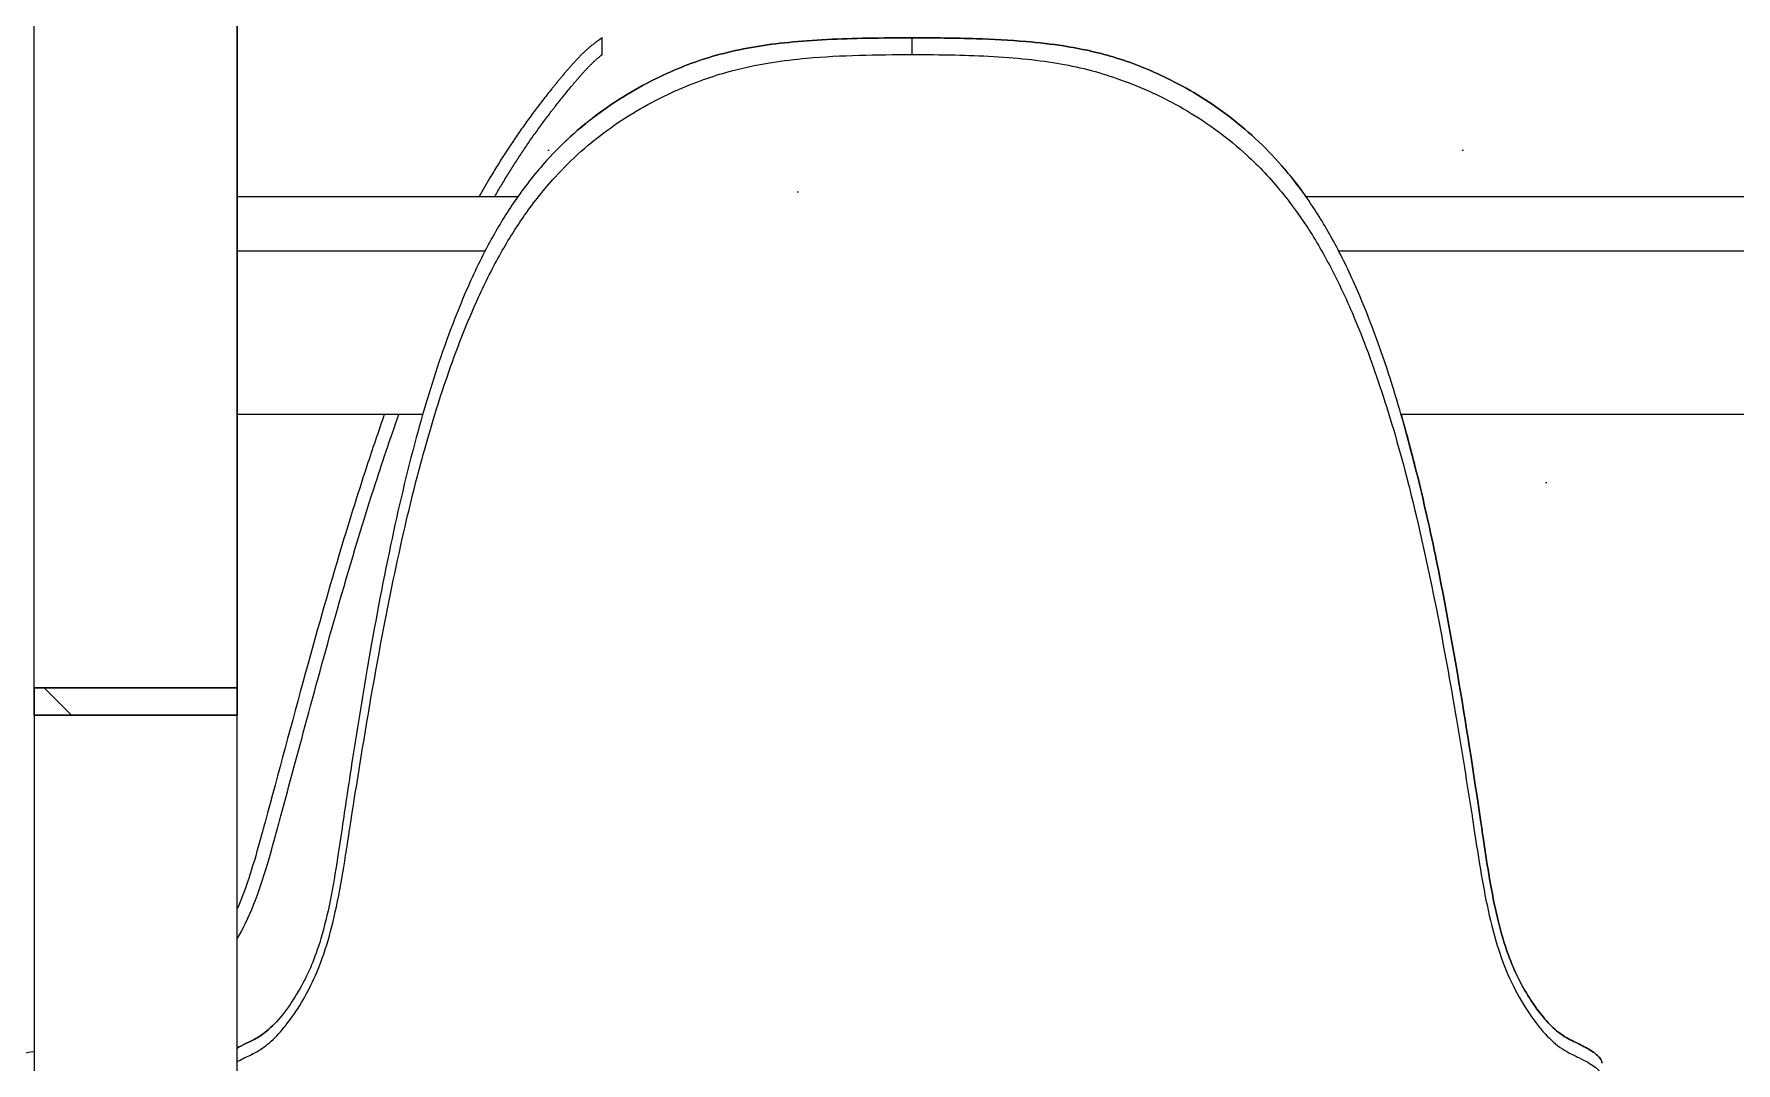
# Model space of a CAD drawing. Header units: millimetres. Extents: x -100 to 224448, y 0 to 22177.
# Drawn here: x 160533 to 161157, y 17222 to 17600 of the extents above; entities that cross this region are included whole.
import ezdxf

# ---------------------------------------------------------------- set-up
doc = ezdxf.new("R2010")
doc.units = ezdxf.units.MM
doc.linetypes.add('DASHED', pattern=[19.05, 12.7, -6.35])
doc.layers.get('0').update_dxf_attribs({"true_color": 0xdfdfdf})
for name, color, linetype in [('Background_0', 7, 'Continuous'), ('Boundary_0', 7, 'Continuous'), ('Elevation_Gypsum Board', 7, 'Continuous'), ('Fill_0', 7, 'Continuous'), ('Viewport border', 7, 'Continuous')]:
    doc.layers.add(name, color=color, linetype=linetype)

# ---------------------------------------------------------------- blocks, each defined once
blk = doc.blocks.new("CC'__section__..%5CMainBuilding.dwg", base_point=(1833.26, -9100))
at = {"layer": 'Elevation_Gypsum Board'}
h = blk.add_hatch(dxfattribs=at)
h.set_pattern_fill('DOTS2', color=256, scale=30, style=0)
h.paths.add_polyline_path([(5062.41, 8440), (5234.4, 8440), (5234.4, 8523), (5134.4, 8523), (5134.4, 8583), (5508.68, 8583), (5508.68, 8593), (5526, 8593), (5564.95, 8593), (5643.79, 8593), (5652.41, 8593), (5652.41, 8583), (6503.28, 8583), (6503.28, 8722.25), (6499.86, 8722.25), (6499.86, 8733), (6508.89, 8733), (6508.89, 8722.25), (6505.47, 8722.25), (6505.47, 8583), (7874.4, 8583), (7874.4, 8523), (7774.4, 8523), (7774.4, 8440), (7868.86, 8440), (7877.36, 8440), (8166.29, 8440), (8677.36, 8440), (8966.29, 8440), (9477.36, 8440), (9621.82, 8498.19), (9621.82, 8492.05), (9513.81, 8107.07), (9513.95, 8107.51, -0.162902), (9511.94, 8107.78), (9511.94, 8112.35), (9519.9, 8112.84), (9521.01, 8116.13, -0.163594), (9518.98, 8116.28), (9518.98, 8120.86), (9528.98, 8121.03, -0.017407), (9538.98, 8120.86), (9538.98, 8116.28, -0.167992), (9536.85, 8116.12), (9533.63, 8106.6), (9693.4, 8106.17), (9693.4, 10445), (3582.4, 10445), (3582.4, 7749.99), (5068.39, 7750), (5134.11, 8216.57), (5135.89, 8229.18), (5162.76, 8420), (4962.76, 8420), (4962.76, 8440), (5056.66, 8440), (5017.28, 8492.05), (5017.28, 8498.19)])
h.paths.add_polyline_path([(5474.97, 8610.91, -1), (5430.45, 8610.91, -1)], flags=16)
h.paths.add_polyline_path([(5383.04, 8616.48), (5309.83, 8589.84), (5306.41, 8599.23), (5379.62, 8625.88), (5439.34, 8647.62), (5499.8, 8669.62), (5503.22, 8660.23), (5442.76, 8638.22)], flags=16)
h = blk.add_hatch(dxfattribs=at)
h.set_pattern_fill('DOTS2', color=256, scale=30, style=0)
h.paths.add_polyline_path([(7699.91, 8126.45), (7699.91, 8249.78), (7699.91, 8259.78), (7699.91, 8360), (7401.23, 8360), (7628.96, 8120.64), (7628.97, 8120.19)])
h = blk.add_hatch(dxfattribs=at)
h.set_pattern_fill('DOTS2', color=256, scale=30, style=0)
h.paths.add_polyline_path([(7774.4, 8167.7), (7774.4, 8127.71), (7842.41, 8360), (7833.67, 8360)])
h = blk.add_hatch(dxfattribs=at)
h.set_pattern_fill('DOTS2', color=256, scale=30, style=0)
h.paths.add_polyline_path([(7828.36, 8360), (7774.4, 8360), (7774.4, 8259.78), (7774.4, 8249.78), (7774.4, 8178.8)])
h = blk.add_hatch(dxfattribs=at)
h.set_pattern_fill('DOTS2', color=256, scale=30, style=0)
h.paths.add_polyline_path([(8642.41, 8360), (8201.23, 8360), (8129.84, 8107.07), (8247.56, 7750), (8596.09, 7750), (8713.81, 8107.07)])
h = blk.add_hatch(dxfattribs=at)
h.set_pattern_fill('DOTS2', color=256, scale=30, style=0)
h.paths.add_polyline_path([(7647.1, 8116.48), (7672.71, 8053.87, -0.269538), (7674.56, 8052.45), (7674.57, 8052.42), (7698.64, 7990.95), (7699.68, 7988.3), (7699.91, 7987.73), (7699.91, 8126.45), (7648.74, 8121.48), (7648.77, 8121.04), (7648.96, 8121.03), (7649.06, 8116.91), (7649.07, 8116.53)])
at = {"layer": 'Fill_0', "extrusion": (-2.84726e-17, 2.12102e-16, -1)}
h = blk.add_hatch(dxfattribs=at)
h.set_pattern_fill('ANSI31', color=256, scale=20, style=0)
h.set_pattern_definition([(45, (-3002.4, -5250), (-44.90128, 44.90128), [])])
h.paths.add_polyline_path([(-7699.91, 8259.78), (-7699.91, 8249.78), (-7774.4, 8249.78), (-7774.4, 8259.78)])
at = {"linetype": 'DASHED', "extrusion": (0, 1, 0)}
blk.add_line((8021.82, 8498.19), (8021.82, 8492.05), dxfattribs=at)
at = {"layer": 'Background_0', "extrusion": (0, 1, 0)}
for p, q in [((7699.91, 8259.78), (7699.91, 8523)), ((7774.4, 8523), (7774.4, 8259.78)), ((7774.4, 7763), (7774.4, 8523)), ((7908.24, 8492.05), (7908.24, 8498.19)), ((7908.24, 8492.05), (7908.24, 8498.19)), ((7908.24, 8492.05), (7908.24, 8498.19)), ((7908.24, 8492.05), (7908.24, 8498.19)), ((7908.24, 8492.05), (7908.24, 8498.19)), ((7908.24, 8492.05), (7908.24, 8498.19)), ((7774.4, 8440), (7877.36, 8440)), ((8166.29, 8440), (8677.36, 8440)), ((7865.28, 8420), (7774.4, 8420)), ((8665.28, 8420), (8178.36, 8420)), ((7842.41, 8360), (7774.4, 8360)), ((8642.41, 8360), (8201.23, 8360)), ((7774.4, 8259.78), (7699.91, 8259.78)), ((7699.91, 8259.78), (7699.91, 8249.78)), ((7774.4, 8249.78), (7774.4, 8259.78)), ((7699.91, 8249.78), (7774.4, 8249.78)), ((7699.91, 8249.78), (7699.91, 7763)), ((7774.4, 7763), (7774.4, 8249.78))]:
    blk.add_line(p, q, dxfattribs=at)
at = {"layer": 'Background_0'}
for points, knots in [([(8021.82, 8498.19), (8016.38, 8498.19), (8010.92, 8498.16), (8000.56, 8497.96), (7995.62, 8497.8), (7980.63, 8497.04), (7972.09, 8496.2), (7960.55, 8494.28), (7956.65, 8493.48), (7949.23, 8491.59), (7945.75, 8490.53), (7938.83, 8488.08), (7935.46, 8486.7), (7923.87, 8481.45), (7916.05, 8476.97), (7901.12, 8466.31), (7894.16, 8460.1), (7883.93, 8448.8), (7880.29, 8444.21), (7873.78, 8434.88), (7870.9, 8430.24), (7864.82, 8419.37), (7861.76, 8413.1), (7855.61, 8399.1), (7852.51, 8391.08), (7846.14, 8372.82), (7842.95, 8362.26), (7836.56, 8338.65), (7833.45, 8325.38), (7827.56, 8297.46), (7824.77, 8282.47), (7820.16, 8255.77), (7818.22, 8243.68), (7815.24, 8224.44), (7814.14, 8217.11), (7812.49, 8205.89), (7811.86, 8201.55), (7810.4, 8192.14), (7809.51, 8186.8), (7807.49, 8176.85), (7806.38, 8172.2), (7803.91, 8163.89), (7802.77, 8160.82), (7800.5, 8155.41), (7799.26, 8152.87), (7796.4, 8147.62), (7794.76, 8145.04), (7791.19, 8140.02), (7789.25, 8137.72), (7785.34, 8133.85), (7783.43, 8132.48), (7780.28, 8130.64), (7778.98, 8130.05), (7776.52, 8128.86), (7775.38, 8128.27), (7774.4, 8127.71)], [0, 0, 0, 0, 16.330716, 16.330716, 31.10748, 31.10748, 61.512893, 61.512893, 77.35221, 77.35221, 92.1238, 92.1238, 107.017959, 107.017959, 145.130915, 145.130915, 185.659571, 185.659571, 211.144639, 211.144639, 234.597358, 234.597358, 264.247955, 264.247955, 298.978933, 298.978933, 343.832824, 343.832824, 398.464099, 398.464099, 458.814973, 458.814973, 507.488234, 507.488234, 537.236482, 537.236482, 553.138672, 553.138672, 573.955597, 573.955597, 593.482799, 593.482799, 611.422984, 611.422984, 630.807534, 630.807534, 655.718862, 655.718862, 687.134652, 687.134652, 723.883084, 723.883084, 754.468186, 754.468186, 789.714649, 789.714649, 789.714649, 789.714649]), ([(7908.24, 8498.19), (7908.23, 8498.18), (7908.21, 8498.17), (7908.16, 8498.14), (7908.1, 8498.1), (7908.03, 8498.05), (7907.94, 8497.99), (7907.83, 8497.92), (7907.69, 8497.83), (7907.55, 8497.73), (7907.42, 8497.64), (7907.28, 8497.55), (7907.1, 8497.42), (7906.87, 8497.26), (7906.6, 8497.07), (7906.33, 8496.88), (7906.07, 8496.68), (7905.8, 8496.48), (7905.45, 8496.22), (7905.02, 8495.88), (7904.59, 8495.53), (7904.24, 8495.26), (7903.9, 8494.97), (7903.48, 8494.62), (7902.99, 8494.18), (7902.49, 8493.74), (7901.84, 8493.14), (7901.2, 8492.54), (7900.58, 8491.92), (7900.11, 8491.45), (7899.65, 8490.98), (7899.04, 8490.34), (7898.43, 8489.69), (7897.84, 8489.04), (7897.4, 8488.55), (7897.03, 8488.14), (7896.74, 8487.81), (7896.45, 8487.48), (7896.08, 8487.06), (7895.51, 8486.39), (7894.79, 8485.56), (7894.08, 8484.72), (7893.51, 8484.04), (7893.08, 8483.53), (7892.66, 8483.02), (7892.24, 8482.52), (7891.82, 8482.01), (7891.26, 8481.32), (7890.56, 8480.47), (7889.45, 8479.1), (7888.07, 8477.37), (7886.44, 8475.29), (7884.83, 8473.19), (7883.24, 8471.08), (7881.67, 8468.95), (7879.6, 8466.09), (7877.07, 8462.47), (7874.61, 8458.82), (7872.67, 8455.86), (7871.25, 8453.64), (7869.84, 8451.39), (7868.45, 8449.14), (7866.18, 8445.36), (7864.41, 8442.31), (7863.11, 8440)], [806.619155, 806.619155, 806.619155, 806.619155, 806.696958, 806.77476, 806.930365, 807.08597, 807.241575, 807.552785, 807.863994, 808.175204, 808.486414, 808.797623, 809.108833, 809.731252, 810.353672, 810.976091, 811.59851, 812.22093, 812.843349, 814.088188, 815.333026, 815.955446, 816.577865, 817.822704, 819.067542, 820.312381, 821.55722, 824.046897, 825.291736, 826.536574, 827.781413, 829.026252, 831.515929, 832.760768, 834.005607, 835.250445, 835.872865, 836.495284, 837.740123, 838.984961, 841.474639, 843.964316, 845.209155, 846.453993, 847.698832, 848.943671, 850.18851, 851.433348, 853.923026, 856.412703, 861.392058, 866.371412, 871.350767, 876.330122, 881.309477, 886.288831, 896.247541, 906.20625, 911.185605, 916.16496, 921.144315, 926.123669, 931.103024, 946.041088, 946.041088, 946.041088, 946.041088]), ([(7889.01, 8454.4), (7895, 8460.84), (7901.58, 8466.64), (7916.05, 8476.97), (7923.87, 8481.45), (7935.46, 8486.7), (7938.83, 8488.08), (7945.75, 8490.53), (7949.23, 8491.59), (7956.65, 8493.48), (7960.55, 8494.28), (7972.09, 8496.2), (7980.63, 8497.04), (7995.62, 8497.8), (8000.56, 8497.96), (8010.92, 8498.16), (8016.38, 8498.19), (8021.82, 8498.19)], [0, 0, 0, 0, 38.105683, 38.105683, 76.218639, 76.218639, 91.112799, 91.112799, 105.884389, 105.884389, 121.723706, 121.723706, 152.129119, 152.129119, 166.905883, 166.905883, 183.236599, 183.236599, 183.236599, 183.236599]), ([(8021.82, 8498.19), (8029.69, 8498.19), (8037.62, 8498.12), (8051.57, 8497.66), (8057.68, 8497.35), (8068.33, 8496.43), (8072.95, 8495.91), (8083.69, 8494.24), (8089.72, 8492.94), (8099.06, 8490.15), (8102.39, 8488.99), (8108.93, 8486.38), (8112.19, 8484.93), (8123.04, 8479.63), (8130.33, 8475.2), (8144.56, 8464.58), (8151.3, 8458.31), (8160.55, 8447.72), (8163.51, 8443.94), (8166.29, 8440)], [806.619149, 806.619149, 806.619149, 806.619149, 825.971791, 825.971791, 840.973413, 840.973413, 852.443495, 852.443495, 867.911882, 867.911882, 876.94741, 876.94741, 885.834407, 885.834407, 908.297264, 908.297264, 933.109718, 933.109718, 946.041088, 946.041088, 946.041088, 946.041088]), ([(8274.88, 8122.24), (8274.88, 8122.88), (8274.58, 8123.58), (8273.18, 8125.12), (8272.11, 8125.98), (8269.26, 8127.74), (8267.64, 8128.62), (8264.16, 8130.3), (8262.49, 8131.05), (8259.1, 8133.31), (8257.49, 8134.61), (8254.21, 8137.96), (8252.58, 8139.9), (8249.51, 8144.13), (8248.06, 8146.33), (8245.31, 8151.1), (8243.99, 8153.64), (8241.51, 8159.18), (8240.41, 8162.04), (8238.16, 8168.99), (8237.11, 8172.93), (8235.11, 8181.73), (8234.19, 8186.62), (8232.63, 8195.94), (8231.96, 8200.42), (8231.03, 8206.7), (8230.75, 8208.63), (8227.8, 8228.6), (8224.94, 8247.11), (8219.41, 8279.5), (8216.73, 8294.08), (8211.5, 8319.38), (8209.02, 8330.4), (8203.77, 8351.23), (8201.02, 8361.15), (8194.43, 8382.1), (8190.47, 8393.15), (8183.56, 8409.42), (8180.91, 8415.13), (8175.35, 8425.75), (8172.51, 8430.65), (8165.75, 8441.01), (8161.77, 8446.32), (8151.3, 8458.31), (8144.56, 8464.58), (8130.33, 8475.2), (8123.04, 8479.63), (8112.19, 8484.93), (8108.93, 8486.38), (8102.39, 8488.99), (8099.06, 8490.15), (8089.72, 8492.94), (8083.69, 8494.24), (8072.95, 8495.91), (8068.33, 8496.43), (8057.68, 8497.35), (8051.57, 8497.66), (8037.62, 8498.12), (8029.69, 8498.19), (8021.82, 8498.19)], [383.319442, 383.319442, 383.319442, 383.319442, 419.22789, 419.22789, 453.909185, 453.909185, 482.097896, 482.097896, 502.375549, 502.375549, 518.270199, 518.270199, 532.247994, 532.247994, 543.910889, 543.910889, 554.554307, 554.554307, 564.834948, 564.834948, 576.338436, 576.338436, 589.397144, 589.397144, 600.98443, 600.98443, 605.77919, 605.77919, 650.931093, 650.931093, 686.958256, 686.958256, 714.797523, 714.797523, 740.438477, 740.438477, 770.035685, 770.035685, 786.5812, 786.5812, 801.648134, 801.648134, 819.550519, 819.550519, 844.362973, 844.362973, 866.825831, 866.825831, 875.712827, 875.712827, 884.748356, 884.748356, 900.216743, 900.216743, 911.686824, 911.686824, 926.688446, 926.688446, 946.041088, 946.041088, 946.041088, 946.041088]), ([(7774.4, 8122.7), (7774.76, 8122.9), (7775.14, 8123.11), (7776.24, 8123.69), (7777, 8124.08), (7779.32, 8125.2), (7781.05, 8125.95), (7784.65, 8128.29), (7786.39, 8129.65), (7789.98, 8133.26), (7791.76, 8135.34), (7796.96, 8142.37), (7800.29, 8147.96), (7804.36, 8157.18), (7805.76, 8160.75), (7808.57, 8169.94), (7809.74, 8174.62), (7811.94, 8184.92), (7812.92, 8190.56), (7814.3, 8199.07), (7814.74, 8201.92), (7815.22, 8205.09), (7815.27, 8205.39), (7815.8, 8208.86), (7816.49, 8213.33), (7818.01, 8223.01), (7818.69, 8227.26), (7822.06, 8248.13), (7825, 8265.29), (7830.72, 8295.11), (7833.47, 8308.36), (7838.54, 8329.96), (7840.71, 8338.53), (7845.58, 8356.02), (7848.32, 8365), (7854.79, 8383.8), (7858.66, 8393.74), (7865.45, 8408.61), (7868.16, 8414.01), (7873.8, 8424.04), (7876.69, 8428.67), (7883.25, 8438.03), (7886.94, 8442.67), (7897.06, 8453.77), (7903.8, 8459.78), (7918.23, 8470.12), (7925.75, 8474.46), (7937.2, 8479.7), (7940.71, 8481.14), (7947.33, 8483.57), (7950.45, 8484.6), (7959.1, 8487.08), (7964.63, 8488.28), (7974.63, 8489.84), (7978.9, 8490.34), (7989.56, 8491.29), (7996.04, 8491.62), (8008.91, 8492), (8015.38, 8492.05), (8021.82, 8492.05)], [348.537376, 348.537376, 348.537376, 348.537376, 354.170816, 354.170816, 363.917289, 363.917289, 381.338568, 381.338568, 395.33515, 395.33515, 407.61727, 407.61727, 430.080656, 430.080656, 440.322272, 440.322272, 449.714576, 449.714576, 460.205087, 460.205087, 465.478589, 465.478589, 466.022667, 466.022667, 471.620418, 471.620418, 476.011063, 476.011063, 493.219473, 493.219473, 506.849549, 506.849549, 515.862672, 515.862672, 525.507293, 525.507293, 536.48913, 536.48913, 543.006963, 543.006963, 548.952309, 548.952309, 555.470742, 555.470742, 565.407649, 565.407649, 574.735651, 574.735651, 578.727853, 578.727853, 582.166627, 582.166627, 588.043547, 588.043547, 592.326401, 592.326401, 598.712778, 598.712778, 605.095063, 605.095063, 605.095063, 605.095063]), ([(7868.86, 8440), (7869.64, 8441.35), (7871.21, 8444.05), (7873.64, 8448.05), (7875.72, 8451.35), (7877.41, 8453.97), (7879.12, 8456.58), (7881.31, 8459.81), (7884, 8463.64), (7886.29, 8466.8), (7888.16, 8469.3), (7889.34, 8470.85), (7890.29, 8472.08), (7891.25, 8473.32), (7892.45, 8474.85), (7893.92, 8476.68), (7895.39, 8478.49), (7896.64, 8479.99), (7897.64, 8481.19), (7898.27, 8481.93), (7898.78, 8482.52), (7899.28, 8483.12), (7899.92, 8483.86), (7900.56, 8484.59), (7901.08, 8485.17), (7901.6, 8485.75), (7902.26, 8486.47), (7902.93, 8487.18), (7903.47, 8487.74), (7903.89, 8488.16), (7904.3, 8488.57), (7904.86, 8489.11), (7905.43, 8489.65), (7906, 8490.17), (7906.44, 8490.56), (7906.81, 8490.88), (7907.11, 8491.13), (7907.29, 8491.29), (7907.44, 8491.41), (7907.59, 8491.54), (7907.75, 8491.66), (7907.88, 8491.77), (7907.96, 8491.83), (7908.01, 8491.87), (7908.07, 8491.92), (7908.13, 8491.96), (7908.18, 8492.01), (7908.22, 8492.04), (7908.24, 8492.05)], [0, 0, 0, 0, 13.813485, 27.626971, 41.440456, 48.347199, 55.253941, 69.067426, 82.880912, 96.694397, 103.60114, 110.507882, 113.961254, 117.414625, 124.321368, 131.22811, 138.134853, 145.041596, 148.494967, 151.948338, 153.675024, 155.40171, 158.855081, 162.308452, 164.035138, 165.761824, 169.215195, 172.668566, 174.395252, 176.121938, 177.848623, 179.575309, 183.02868, 184.755366, 186.482051, 188.208737, 189.07208, 189.935423, 190.367094, 190.798766, 191.662108, 192.09378, 192.309616, 192.525451, 192.741287, 192.957123, 193.172958, 193.388794, 193.388794, 193.388794, 193.388794]), ([(7868.86, 8440), (7869.64, 8441.35), (7871.21, 8444.05), (7873.64, 8448.05), (7875.72, 8451.35), (7877.41, 8453.97), (7879.12, 8456.58), (7881.31, 8459.81), (7884, 8463.64), (7886.29, 8466.8), (7888.16, 8469.3), (7889.34, 8470.85), (7890.29, 8472.08), (7891.25, 8473.32), (7892.45, 8474.85), (7893.92, 8476.68), (7895.39, 8478.49), (7896.64, 8479.99), (7897.64, 8481.19), (7898.27, 8481.93), (7898.78, 8482.52), (7899.28, 8483.12), (7899.92, 8483.86), (7900.56, 8484.59), (7901.08, 8485.17), (7901.6, 8485.75), (7902.26, 8486.47), (7902.93, 8487.18), (7903.47, 8487.74), (7903.89, 8488.16), (7904.3, 8488.57), (7904.86, 8489.11), (7905.43, 8489.65), (7906, 8490.17), (7906.44, 8490.56), (7906.81, 8490.88), (7907.11, 8491.13), (7907.29, 8491.29), (7907.44, 8491.41), (7907.59, 8491.54), (7907.75, 8491.66), (7907.88, 8491.77), (7907.96, 8491.83), (7908.01, 8491.87), (7908.07, 8491.92), (7908.13, 8491.96), (7908.18, 8492.01), (7908.22, 8492.04), (7908.24, 8492.05)], [0, 0, 0, 0, 13.813485, 27.62697, 41.440456, 48.347198, 55.253941, 69.067426, 82.880911, 96.694397, 103.601139, 110.507882, 113.961253, 117.414624, 124.321367, 131.22811, 138.134852, 145.041595, 148.494966, 151.948337, 153.675023, 155.401709, 158.85508, 162.308451, 164.035137, 165.761823, 169.215194, 172.668565, 174.395251, 176.121937, 177.848622, 179.575308, 183.028679, 184.755365, 186.482051, 188.208736, 189.072079, 189.935422, 190.367093, 190.798765, 191.662108, 192.093779, 192.309615, 192.52545, 192.741286, 192.957122, 193.172957, 193.388793, 193.388793, 193.388793, 193.388793]), ([(7868.86, 8440), (7869.64, 8441.35), (7871.21, 8444.05), (7873.64, 8448.05), (7875.72, 8451.35), (7877.41, 8453.97), (7879.12, 8456.58), (7881.31, 8459.81), (7884, 8463.64), (7886.29, 8466.8), (7888.16, 8469.3), (7889.34, 8470.85), (7890.29, 8472.08), (7891.25, 8473.32), (7892.45, 8474.85), (7893.92, 8476.68), (7895.39, 8478.49), (7896.64, 8479.99), (7897.64, 8481.19), (7898.27, 8481.93), (7898.78, 8482.52), (7899.28, 8483.12), (7899.92, 8483.86), (7900.56, 8484.59), (7901.08, 8485.17), (7901.6, 8485.75), (7902.26, 8486.47), (7902.93, 8487.18), (7903.47, 8487.74), (7903.89, 8488.16), (7904.3, 8488.57), (7904.86, 8489.11), (7905.43, 8489.65), (7906, 8490.17), (7906.44, 8490.56), (7906.81, 8490.88), (7907.11, 8491.13), (7907.29, 8491.29), (7907.44, 8491.41), (7907.59, 8491.54), (7907.75, 8491.66), (7907.88, 8491.77), (7907.96, 8491.83), (7908.01, 8491.87), (7908.07, 8491.92), (7908.13, 8491.96), (7908.18, 8492.01), (7908.22, 8492.04), (7908.24, 8492.05)], [0, 0, 0, 0, 13.813485, 27.62697, 41.440455, 48.347198, 55.253941, 69.067426, 82.880911, 96.694396, 103.601139, 110.507881, 113.961253, 117.414624, 124.321366, 131.228109, 138.134852, 145.041594, 148.494965, 151.948337, 153.675022, 155.401708, 158.855079, 162.308451, 164.035136, 165.761822, 169.215193, 172.668564, 174.39525, 176.121936, 177.848621, 179.575307, 183.028678, 184.755364, 186.48205, 188.208735, 189.072078, 189.935421, 190.367092, 190.798764, 191.662107, 192.093778, 192.309614, 192.525449, 192.741285, 192.957121, 193.172956, 193.388792, 193.388792, 193.388792, 193.388792]), ([(7868.86, 8440), (7869.64, 8441.35), (7871.21, 8444.05), (7873.64, 8448.05), (7875.72, 8451.35), (7877.41, 8453.97), (7879.12, 8456.58), (7881.31, 8459.81), (7884, 8463.64), (7886.29, 8466.8), (7888.16, 8469.3), (7889.34, 8470.85), (7890.29, 8472.08), (7891.25, 8473.32), (7892.45, 8474.85), (7893.92, 8476.68), (7895.39, 8478.49), (7896.64, 8479.99), (7897.64, 8481.19), (7898.27, 8481.93), (7898.78, 8482.52), (7899.28, 8483.12), (7899.92, 8483.86), (7900.56, 8484.59), (7901.08, 8485.17), (7901.6, 8485.75), (7902.26, 8486.47), (7902.93, 8487.18), (7903.47, 8487.74), (7903.89, 8488.16), (7904.3, 8488.57), (7904.86, 8489.11), (7905.43, 8489.65), (7906, 8490.17), (7906.44, 8490.56), (7906.81, 8490.88), (7907.11, 8491.13), (7907.29, 8491.29), (7907.44, 8491.41), (7907.59, 8491.54), (7907.75, 8491.66), (7907.88, 8491.77), (7907.96, 8491.83), (7908.01, 8491.87), (7908.07, 8491.92), (7908.13, 8491.96), (7908.18, 8492.01), (7908.22, 8492.04), (7908.24, 8492.05)], [0, 0, 0, 0, 13.813484, 27.626969, 41.440453, 48.347196, 55.253938, 69.067422, 82.880907, 96.694391, 103.601133, 110.507875, 113.961247, 117.414618, 124.32136, 131.228102, 138.134844, 145.041587, 148.494958, 151.948329, 153.675014, 155.4017, 158.855071, 162.308442, 164.035128, 165.761813, 169.215184, 172.668555, 174.395241, 176.121927, 177.848612, 179.575298, 183.028669, 184.755354, 186.48204, 188.208725, 189.072068, 189.935411, 190.367082, 190.798754, 191.662097, 192.093768, 192.309604, 192.525439, 192.741275, 192.957111, 193.172946, 193.388782, 193.388782, 193.388782, 193.388782]), ([(7868.86, 8440), (7869.64, 8441.35), (7871.21, 8444.05), (7873.64, 8448.05), (7875.72, 8451.35), (7877.41, 8453.97), (7879.12, 8456.58), (7881.31, 8459.81), (7884, 8463.64), (7886.29, 8466.8), (7888.16, 8469.3), (7889.34, 8470.85), (7890.29, 8472.08), (7891.25, 8473.32), (7892.45, 8474.85), (7893.92, 8476.68), (7895.39, 8478.49), (7896.64, 8479.99), (7897.64, 8481.19), (7898.27, 8481.93), (7898.78, 8482.52), (7899.28, 8483.12), (7899.92, 8483.86), (7900.56, 8484.59), (7901.08, 8485.17), (7901.6, 8485.75), (7902.26, 8486.47), (7902.93, 8487.18), (7903.47, 8487.74), (7903.89, 8488.16), (7904.3, 8488.57), (7904.86, 8489.11), (7905.43, 8489.65), (7906, 8490.17), (7906.44, 8490.56), (7906.81, 8490.88), (7907.11, 8491.13), (7907.29, 8491.29), (7907.44, 8491.41), (7907.59, 8491.54), (7907.75, 8491.66), (7907.88, 8491.77), (7907.96, 8491.83), (7908.01, 8491.87), (7908.07, 8491.92), (7908.13, 8491.96), (7908.18, 8492.01), (7908.22, 8492.04), (7908.24, 8492.05)], [0, 0, 0, 0, 13.813484, 27.626969, 41.440453, 48.347196, 55.253938, 69.067422, 82.880907, 96.694391, 103.601134, 110.507876, 113.961247, 117.414618, 124.32136, 131.228103, 138.134845, 145.041587, 148.494958, 151.948329, 153.675015, 155.4017, 158.855072, 162.308443, 164.035128, 165.761814, 169.215185, 172.668556, 174.395242, 176.121927, 177.848613, 179.575298, 183.028669, 184.755355, 186.48204, 188.208726, 189.072069, 189.935412, 190.367083, 190.798754, 191.662097, 192.093769, 192.309604, 192.52544, 192.741276, 192.957111, 193.172947, 193.388783, 193.388783, 193.388783, 193.388783]), ([(7868.86, 8440), (7869.64, 8441.35), (7871.21, 8444.05), (7873.64, 8448.05), (7875.72, 8451.35), (7877.41, 8453.97), (7879.12, 8456.58), (7881.31, 8459.81), (7884, 8463.64), (7886.29, 8466.8), (7888.16, 8469.3), (7889.34, 8470.85), (7890.29, 8472.08), (7891.25, 8473.32), (7892.45, 8474.85), (7893.92, 8476.68), (7895.39, 8478.49), (7896.64, 8479.99), (7897.64, 8481.19), (7898.27, 8481.93), (7898.78, 8482.52), (7899.28, 8483.12), (7899.92, 8483.86), (7900.56, 8484.59), (7901.08, 8485.17), (7901.6, 8485.75), (7902.26, 8486.47), (7902.93, 8487.18), (7903.47, 8487.74), (7903.89, 8488.16), (7904.3, 8488.57), (7904.86, 8489.11), (7905.43, 8489.65), (7906, 8490.17), (7906.44, 8490.56), (7906.81, 8490.88), (7907.11, 8491.13), (7907.29, 8491.29), (7907.44, 8491.41), (7907.59, 8491.54), (7907.75, 8491.66), (7907.88, 8491.77), (7907.96, 8491.83), (7908.01, 8491.87), (7908.07, 8491.92), (7908.13, 8491.96), (7908.18, 8492.01), (7908.22, 8492.04), (7908.24, 8492.05)], [0, 0, 0, 0, 13.813485, 27.626969, 41.440454, 48.347196, 55.253938, 69.067423, 82.880907, 96.694392, 103.601134, 110.507876, 113.961247, 117.414618, 124.321361, 131.228103, 138.134845, 145.041587, 148.494959, 151.94833, 153.675015, 155.401701, 158.855072, 162.308443, 164.035129, 165.761814, 169.215185, 172.668557, 174.395242, 176.121928, 177.848613, 179.575299, 183.02867, 184.755355, 186.482041, 188.208727, 189.072069, 189.935412, 190.367084, 190.798755, 191.662098, 192.093769, 192.309605, 192.525441, 192.741276, 192.957112, 193.172948, 193.388783, 193.388783, 193.388783, 193.388783]), ([(8021.82, 8492.05), (8027.07, 8492.05), (8032.34, 8492.02), (8042.29, 8491.8), (8047.01, 8491.63), (8061.77, 8490.78), (8070.26, 8489.82), (8081.59, 8487.68), (8085.31, 8486.83), (8092.62, 8484.79), (8096.17, 8483.63), (8107.76, 8479.35), (8115.51, 8475.69), (8130.68, 8466.71), (8137.92, 8461.34), (8149.17, 8451.01), (8153.45, 8446.45), (8160.62, 8437.68), (8163.59, 8433.62), (8169.49, 8424.65), (8172.36, 8419.73), (8178.41, 8408.27), (8181.49, 8401.6), (8188.12, 8385.77), (8191.54, 8376.34), (8198.21, 8355.77), (8201.39, 8344.47), (8207.95, 8318.5), (8211.21, 8303.52), (8216.79, 8275.28), (8219.24, 8261.64), (8223.49, 8236.5), (8225.4, 8224.58), (8227.27, 8212.57), (8227.32, 8212.25), (8227.56, 8210.68), (8227.75, 8209.45), (8228.57, 8204.12), (8229.26, 8199.55), (8230.81, 8190.05), (8231.7, 8185.03), (8233.81, 8174.98), (8235.05, 8169.99), (8237.65, 8161.55), (8238.89, 8158.14), (8242.1, 8150.72), (8244.05, 8147.06), (8247.89, 8140.75), (8249.8, 8138.05), (8253.83, 8133.01), (8255.9, 8130.89), (8260.23, 8127.3), (8262.3, 8126.17), (8264.25, 8125.23), (8264.38, 8125.17), (8264.58, 8125.07), (8264.65, 8125.04), (8265.28, 8124.73), (8265.84, 8124.47), (8268.87, 8122.98), (8270.7, 8121.91), (8273.62, 8119.8), (8274.48, 8118.81), (8274.85, 8117.69), (8274.88, 8117.46), (8274.88, 8117.23)], [0, 0, 0, 0, 15.757403, 15.757403, 29.876397, 29.876397, 60.217719, 60.217719, 75.46174, 75.46174, 90.562825, 90.562825, 125.839789, 125.839789, 163.867976, 163.867976, 190.519789, 190.519789, 211.865338, 211.865338, 235.763088, 235.763088, 265.954633, 265.954633, 307.364462, 307.364462, 355.194579, 355.194579, 416.705843, 416.705843, 471.979401, 471.979401, 520.298129, 520.298129, 521.624643, 521.624643, 526.823515, 526.823515, 544.103524, 544.103524, 563.656539, 563.656539, 584.557398, 584.557398, 601.424977, 601.424977, 623.265169, 623.265169, 644.944271, 644.944271, 671.508634, 671.508634, 703.87251, 703.87251, 706.216719, 706.216719, 707.493232, 707.493232, 717.983679, 717.983679, 768.236516, 768.236516, 830.243831, 830.243831, 846.973844, 846.973844, 846.973844, 846.973844]), ([(7774.4, 8167.7), (7776.7, 8171.67), (7778.66, 8175.85), (7782.34, 8185.03), (7783.98, 8190.05), (7786.81, 8199.55), (7788.05, 8204.12), (7789.49, 8209.45), (7789.83, 8210.68), (7790.25, 8212.25), (7790.34, 8212.57), (7793.58, 8224.58), (7796.78, 8236.5), (7803.6, 8261.64), (7807.34, 8275.28), (7815.42, 8303.52), (7819.89, 8318.5), (7827.49, 8342.14), (7830.52, 8351.14), (7833.67, 8360)], [317.141705, 317.141705, 317.141705, 317.141705, 334.536766, 334.536766, 354.089781, 354.089781, 371.36979, 371.36979, 376.568662, 376.568662, 377.895176, 377.895176, 426.213903, 426.213903, 481.487461, 481.487461, 542.998726, 542.998726, 581.0516, 581.0516, 581.0516, 581.0516]), ([(7774.4, 8167.7), (7776.7, 8171.67), (7778.66, 8175.85), (7782.34, 8185.03), (7783.98, 8190.05), (7786.81, 8199.55), (7788.05, 8204.12), (7789.49, 8209.45), (7789.83, 8210.68), (7790.25, 8212.25), (7790.34, 8212.57), (7793.58, 8224.58), (7796.78, 8236.5), (7803.6, 8261.64), (7807.34, 8275.28), (7815.42, 8303.52), (7819.89, 8318.5), (7827.49, 8342.14), (7830.52, 8351.14), (7833.67, 8360)], [317.141705, 317.141705, 317.141705, 317.141705, 334.536689, 334.536689, 354.089704, 354.089704, 371.369714, 371.369714, 376.568586, 376.568586, 377.8951, 377.8951, 426.213827, 426.213827, 481.487385, 481.487385, 542.99865, 542.99865, 581.051524, 581.051524, 581.051524, 581.051524]), ([(7774.4, 8167.7), (7776.7, 8171.67), (7778.66, 8175.85), (7782.34, 8185.03), (7783.98, 8190.05), (7786.81, 8199.55), (7788.05, 8204.12), (7789.49, 8209.45), (7789.83, 8210.68), (7790.25, 8212.25), (7790.34, 8212.57), (7793.58, 8224.58), (7796.78, 8236.5), (7803.6, 8261.64), (7807.34, 8275.28), (7815.42, 8303.52), (7819.89, 8318.5), (7827.49, 8342.14), (7830.52, 8351.14), (7833.67, 8360)], [317.141705, 317.141705, 317.141705, 317.141705, 334.536613, 334.536613, 354.089628, 354.089628, 371.369637, 371.369637, 376.56851, 376.56851, 377.895023, 377.895023, 426.213751, 426.213751, 481.487309, 481.487309, 542.998574, 542.998574, 581.051447, 581.051447, 581.051447, 581.051447]), ([(7774.4, 8167.7), (7776.7, 8171.67), (7778.66, 8175.85), (7782.34, 8185.03), (7783.98, 8190.05), (7786.81, 8199.55), (7788.05, 8204.12), (7789.49, 8209.45), (7789.83, 8210.68), (7790.25, 8212.25), (7790.34, 8212.57), (7793.58, 8224.58), (7796.78, 8236.5), (7803.6, 8261.64), (7807.34, 8275.28), (7815.42, 8303.52), (7819.89, 8318.5), (7827.49, 8342.14), (7830.52, 8351.14), (7833.67, 8360)], [317.141705, 317.141705, 317.141705, 317.141705, 334.536537, 334.536537, 354.089552, 354.089552, 371.369561, 371.369561, 376.568434, 376.568434, 377.894947, 377.894947, 426.213675, 426.213675, 481.487233, 481.487233, 542.998497, 542.998497, 581.051371, 581.051371, 581.051371, 581.051371]), ([(7774.4, 8167.7), (7776.7, 8171.67), (7778.66, 8175.85), (7782.34, 8185.03), (7783.98, 8190.05), (7786.81, 8199.55), (7788.05, 8204.12), (7789.49, 8209.45), (7789.83, 8210.68), (7790.25, 8212.25), (7790.34, 8212.57), (7793.58, 8224.58), (7796.78, 8236.5), (7803.6, 8261.64), (7807.34, 8275.28), (7815.42, 8303.52), (7819.89, 8318.5), (7827.49, 8342.14), (7830.52, 8351.14), (7833.67, 8360)], [317.141706, 317.141706, 317.141706, 317.141706, 334.536461, 334.536461, 354.089476, 354.089476, 371.369485, 371.369485, 376.568357, 376.568357, 377.894871, 377.894871, 426.213599, 426.213599, 481.487157, 481.487157, 542.998421, 542.998421, 581.051294, 581.051294, 581.051294, 581.051294]), ([(7828.36, 8360), (7826.17, 8353.79), (7824.04, 8347.53), (7818.41, 8330.4), (7814.98, 8319.38), (7807.45, 8294.08), (7803.34, 8279.5), (7794.43, 8247.11), (7789.5, 8228.6), (7784.09, 8208.63), (7783.56, 8206.7), (7781.84, 8200.42), (7780.57, 8195.94), (7777.76, 8187.23), (7776.21, 8182.94), (7774.4, 8178.8)], [577.963181, 577.963181, 577.963181, 577.963181, 594.111792, 594.111792, 621.951059, 621.951059, 657.978222, 657.978222, 703.130125, 703.130125, 707.924885, 707.924885, 719.512171, 719.512171, 730.946134, 730.946134, 730.946134, 730.946134]), ([(8201.23, 8360), (8203.02, 8353.79), (8204.7, 8347.53), (8209.02, 8330.4), (8211.5, 8319.38), (8216.73, 8294.08), (8219.41, 8279.5), (8224.94, 8247.11), (8227.8, 8228.6), (8230.75, 8208.63), (8231.03, 8206.7), (8231.96, 8200.42), (8232.63, 8195.94), (8234.19, 8186.62), (8235.11, 8181.73), (8237.11, 8172.93), (8238.16, 8168.99), (8240.41, 8162.04), (8241.51, 8159.18), (8243.99, 8153.64), (8245.31, 8151.1), (8248.06, 8146.33), (8249.51, 8144.13), (8252.58, 8139.9), (8254.21, 8137.96), (8257.49, 8134.61), (8259.1, 8133.31), (8262.49, 8131.05), (8264.16, 8130.3), (8267.64, 8128.62), (8269.26, 8127.74), (8272.11, 8125.98), (8273.18, 8125.12), (8274.58, 8123.58), (8274.88, 8122.88), (8274.88, 8122.24)], [383.319442, 383.319442, 383.319442, 383.319442, 399.468058, 399.468058, 427.307324, 427.307324, 463.334487, 463.334487, 508.486391, 508.486391, 513.28115, 513.28115, 524.868436, 524.868436, 537.927145, 537.927145, 549.430632, 549.430632, 559.711273, 559.711273, 570.354691, 570.354691, 582.017586, 582.017586, 595.995382, 595.995382, 611.890032, 611.890032, 632.167684, 632.167684, 660.356396, 660.356396, 695.03769, 695.03769, 730.946139, 730.946139, 730.946139, 730.946139]), ([(7774.4, 8127.71), (7775.38, 8128.27), (7776.52, 8128.86), (7778.98, 8130.05), (7780.28, 8130.64), (7783.43, 8132.48), (7785.34, 8133.85), (7787.81, 8136.3), (7788.19, 8136.68), (7788.57, 8137.09)], [680.737509, 680.737509, 680.737509, 680.737509, 715.983901, 715.983901, 746.569003, 746.569003, 783.317435, 783.317435, 789.714579, 789.714579, 789.714579, 789.714579]), ([(7469.03, 8113.01), (7475.74, 8113.33), (7482.62, 8113.65), (7497.08, 8114.29), (7504.86, 8114.63), (7518.61, 8115.22), (7524.5, 8115.47), (7546.74, 8116.42), (7563.04, 8117.13), (7597.62, 8118.81), (7616.11, 8119.8), (7648.69, 8121.91), (7663.26, 8122.98), (7680.71, 8124.47), (7683.71, 8124.73), (7686.98, 8125.04), (7687.34, 8125.07), (7688.34, 8125.17), (7689, 8125.23), (7693.1, 8125.63), (7696.52, 8126.01), (7699.91, 8126.45)], [691.436066, 691.436066, 691.436066, 691.436066, 715.393005, 715.393005, 742.182294, 742.182294, 762.234949, 762.234949, 817.928509, 817.928509, 879.935825, 879.935825, 930.188662, 930.188662, 940.679109, 940.679109, 941.955622, 941.955622, 944.299831, 944.299831, 956.736275, 956.736275, 956.736275, 956.736275])]:
    blk.add_open_spline(points, degree=3, knots=knots, dxfattribs=at)
for points in [[(7908.24, 8492.05), (7908.24, 8492.05), (7908.24, 8492.05), (7908.24, 8492.05)], [(7902.25, 8486.45), (7902.25, 8486.45), (7902.25, 8486.45), (7902.25, 8486.45)], [(8274.88, 8122.24), (8274.88, 8122.23), (8274.88, 8122.21), (8274.88, 8122.2)]]:
    blk.add_open_spline(points, degree=3, dxfattribs=at)
at = {"layer": 'Boundary_0', "extrusion": (0, 1, 0)}
for p, q in [((7699.91, 8259.78), (7774.4, 8259.78)), ((7699.91, 8249.78), (7699.91, 8259.78)), ((7774.4, 8259.78), (7774.4, 8249.78)), ((7774.4, 8249.78), (7699.91, 8249.78))]:
    blk.add_line(p, q, dxfattribs=at)

msp = doc.modelspace()

# ---------------------------------------------------------------- block references
at = {"layer": 'Viewport border'}
msp.add_blockref("CC'__section__..%5CMainBuilding.dwg", (154666.19, 0), dxfattribs=at)

doc.saveas('drawing.dxf')
